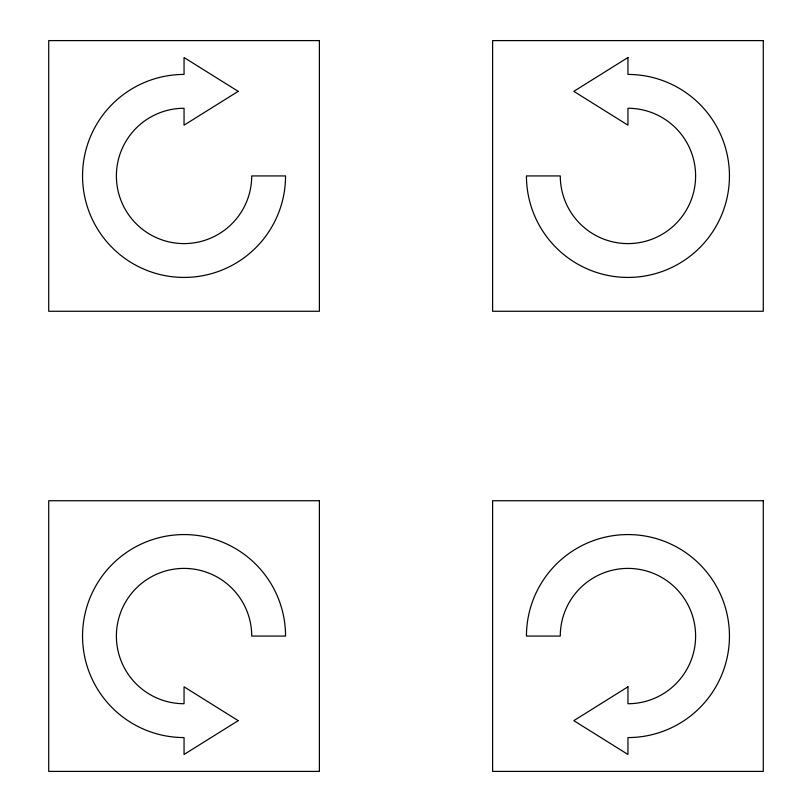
<?xml version="1.0" encoding="UTF-8"?>
<svg xmlns="http://www.w3.org/2000/svg" width="812" height="812" viewBox="0 0 812 812"><rect width="100%" height="100%" fill="white"/><g stroke="black" fill="none" stroke-linecap="round" stroke-linejoin="round"><path stroke-width="1.22" d="M238.19 91.35L184.05 125.18L184.05 108.27A67.67 67.67 0 0 0 116.39 175.93A67.67 67.67 0 0 0 184.05 243.6A67.67 67.67 0 0 0 251.72 175.93L285.55 175.93A101.5 101.5 0 0 1 184.05 277.43A101.5 101.5 0 0 1 82.55 175.93A101.5 101.5 0 0 1 184.05 74.43L184.05 57.52L238.19 91.35M627.95 57.52L573.81 91.35L627.95 125.18L627.95 108.27A67.67 67.67 0 0 1 695.61 175.93A67.67 67.67 0 0 1 627.95 243.6A67.67 67.67 0 0 1 560.28 175.93L526.45 175.93A101.5 101.5 0 0 0 627.95 277.43A101.5 101.5 0 0 0 729.45 175.93A101.5 101.5 0 0 0 627.95 74.43L627.95 57.52M238.19 720.65L184.05 754.48L184.05 737.57A101.5 101.5 0 0 1 82.55 636.07A101.5 101.5 0 0 1 184.05 534.57A101.5 101.5 0 0 1 285.55 636.07L251.72 636.07A67.67 67.67 0 0 0 184.05 568.4A67.67 67.67 0 0 0 116.39 636.07A67.67 67.67 0 0 0 184.05 703.73L184.05 686.82L238.19 720.65M627.95 686.82L573.81 720.65L627.95 754.48L627.95 737.57A101.5 101.5 0 0 0 729.45 636.07A101.5 101.5 0 0 0 627.95 534.57A101.5 101.5 0 0 0 526.45 636.07L560.28 636.07A67.67 67.67 0 0 1 627.95 568.4A67.67 67.67 0 0 1 695.61 636.07A67.67 67.67 0 0 1 627.95 703.73L627.95 686.82M319.39 40.6L48.72 40.6L48.72 311.27L319.39 311.27L319.39 40.6M763.28 40.6L492.61 40.6L492.61 311.27L763.28 311.27L763.28 40.6M319.39 500.73L48.72 500.73L48.72 771.4L319.39 771.4L319.39 500.73M763.28 500.73L492.61 500.73L492.61 771.4L763.28 771.4L763.28 500.73"/></g></svg>
